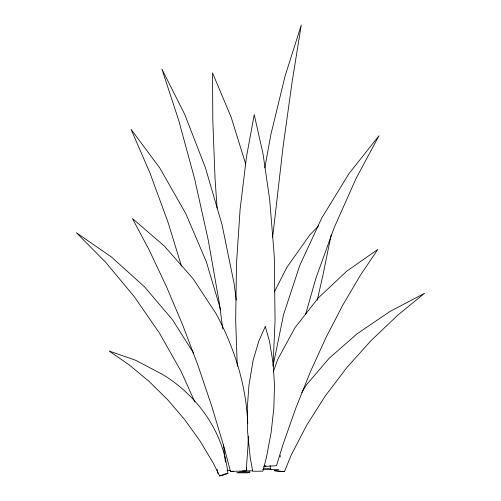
<?xml version="1.0" encoding="UTF-8"?>
<svg xmlns="http://www.w3.org/2000/svg" width="501" height="501" viewBox="0 0 501 501"><rect width="100%" height="100%" fill="white"/><g stroke="black" fill="none" stroke-linecap="round" stroke-linejoin="round"><path stroke-width="0.75" d="M248.245 436.415L248.045 445.37L246.198 470.94L230.466 471.41L224.498 448.696L211.823 406.417L197.876 365.129L182.752 325.143L166.526 286.747L149.267 250.218L132.433 218.517L164.265 246.004L193.223 278.888L216.413 314.233C234.38 347.926 246.223 385.163 247.745 423.483M273.039 366.25L275.055 320.534L274.335 257.727L273.74 249.454L269.688 199.674L263.044 153.926L254.226 114.616L246.498 156.832L240.098 209.349L236.478 264.002L235.677 320.534L237.267 366.25M280.178 457.006L280.297 455.465M272.638 237.292L283.04 147.069L292.096 82.007L301.276 25.056L285.075 76.089L270.859 134.631L264.822 167.873M331.161 234.863L322.838 275.65L317.258 300.199M273.145 365.592L283.547 314.691L299.811 265.305L321.73 218.06L349.009 173.559L378.956 135.796L356.029 178.556L334.299 227.404L315.868 278.349L305.685 314.077M273.233 371.961L277.698 359.455L295.07 327.566L318.198 298.02L346.723 271.191L377.798 249.46L360.563 274.949L342.822 305.04L326.095 337.355L310.451 371.654L295.972 407.701L282.758 445.226L276.502 465.698L267.177 466.293L264.49 465.648M284.43 471.654L274.241 470.69L284.43 471.654L291.087 455.328L306.769 425.098L325.418 395.752L346.905 367.509L371.084 340.574L397.794 315.142L424.591 293.26L389.859 311.534L356.956 333.891L329.094 358.347L306.65 384.593L301.715 392.571M265.267 326.602L258.829 341.031L253.118 360.269L248.947 385.313L247.256 408.315L247.669 432.363L250.193 457.35L252.667 471.197L262.868 471.197L266.457 457.35L271.147 432.363L273.828 408.315L274.492 385.313L273.139 363.45L269.432 341.031L265.273 326.646M274.335 292.039L286.891 267.296L309.731 235.044L318.642 225.751M227.892 473.339L223.246 475.142L219.626 475.95L213.457 463.406L199.893 440.792L184.537 419.456L167.503 399.554L148.903 381.236L128.851 364.634L109.13 351.038L135.502 360.213L162.794 374.573C197.951 395.947 223.358 432.056 227.892 473.339L225.287 473.921M219.626 475.95L224.636 474.065M230.466 471.41L233.416 471.197M263.751 466.312L266.05 466.312M263.344 468.272L267.208 468.272L271.88 469.493L262.562 469.493M278.65 469.362L270.34 469.362L270.208 465.454M226.928 470.37L230.529 470.37M252.686 470.827L246.636 470.827L246.254 467.777M242.409 470.94L246.198 470.94M193.624 353.161L172.45 319.694L144.526 286.854L111.435 256.988L76.409 232.752L105.724 262.342L134.318 296.736L159.493 333.159L181.068 371.341L194.864 402.04M245.672 163.971L231.155 117.215L212.549 72.914L212.8 120.058L215.048 178.525L217.083 208.047M181.456 266.112L168.267 222.989L149.981 173.045L131.055 129.333L159.744 167.941L185.696 213.439L206.331 261.741L220.69 309.994M217.021 469.362L218.11 473.927M222.757 328.869L219.375 303.355L208.253 240.142L194.67 179.007L178.713 120.397L161.904 69.082L184.731 114.403L205.441 167.804L221.987 224.492L234.142 283.754L236.247 300.099M223.459 444.456L225.387 462.129M249.893 471.992L247.55 472.831L236.697 472.831L240.136 471.992L249.893 471.992"/></g></svg>
